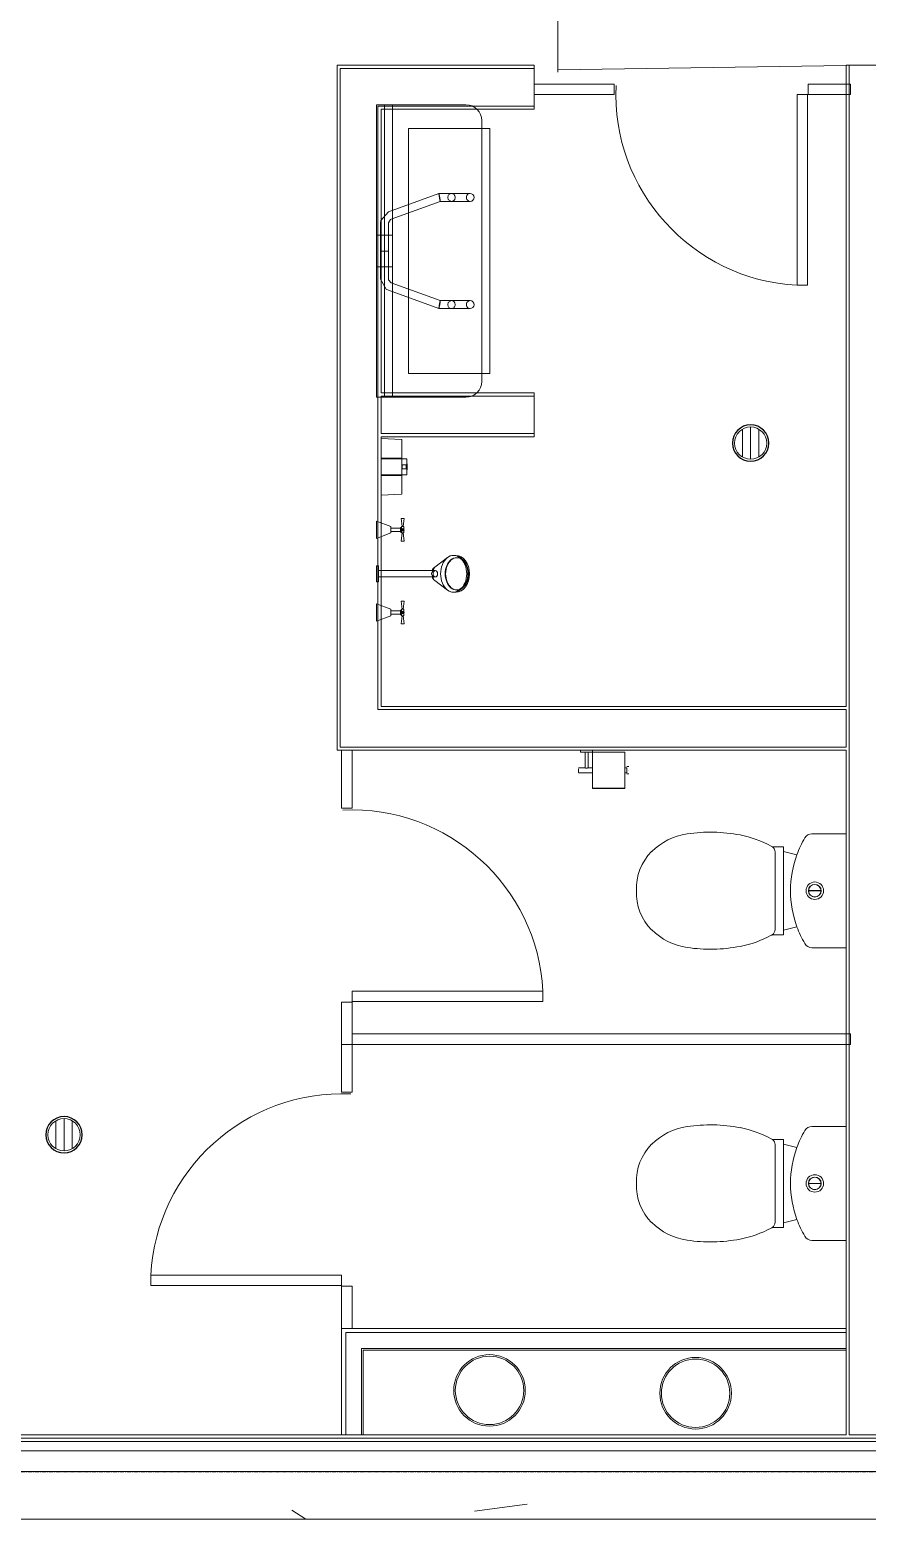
# Model space of a CAD drawing. Header units: millimetres. Extents: x -677815 to 476396, y -125373 to 39000.
# Drawn here: x 254265 to 256897, y -150 to 4534 of the extents above; entities that cross this region are included whole.
import ezdxf

# ---------------------------------------------------------------- set-up
doc = ezdxf.new("R2010")
doc.units = ezdxf.units.MM
doc.linetypes.add('Xref building Toll$0$Grid Line', pattern=[22.225, 12.7, -3.175, 3.175, -3.175])
for name, color, linetype, lineweight in [('AM_BOR', 4, 'Continuous', 25), ('Xref building Toll$0$A-AREA', 32, 'Continuous', 18), ('Xref building Toll$0$A-FLOR', 192, 'Continuous', 25), ('Xref building Toll$0$A-GENM', 13, 'Continuous', 9), ('Xref building Toll$0$A-WALL', 113, 'Continuous', 9), ('Xref building Toll$0$A-WALL-PATT', 111, 'Continuous', 9), ('Xref building Toll$0$P-PIPE', 3, 'Continuous', 9), ('Xref building Toll$0$P-SANR-FIXT', 6, 'Continuous', 9), ('Xref building Toll$0$Q-SPCQ', 91, 'Continuous', 9), ('Xref building Toll$0$Q-SPCQ-HDLN', 91, 'Continuous', 9)]:
    doc.layers.add(name, color=color, linetype=linetype, lineweight=lineweight)
doc.layers.add('Xref building Toll$0$S-GRID', color=8, linetype='Continuous')

# ---------------------------------------------------------------- blocks, each defined once
blk = doc.blocks.new('Xref building Toll$0$Toll Grids')
at = {"layer": 'Xref building Toll$0$S-GRID', "linetype": 'Xref building Toll$0$Grid Line'}
blk.add_line((-9195.8, 0), (280997.7, 0), dxfattribs=at)
blk = doc.blocks.new('Xref building Toll$0$TPT - Toilet Partition 02 - Standard-1442421-MASTER GROUND FLOOR')
at = {"layer": 'Xref building Toll$0$A-GENM'}
for p, q in [((66.5, -236), (-66.5, -236)), ((-66.5, -236), (-66.5, -269)), ((-66.5, -236), (-66.5, -236)), ((-33.5, -269), (-66.5, -269)), ((-66.5, -269), (-66.5, -1835.9)), ((-66.5, -269), (-66.5, -269)), ((-66.5, -269), (66.5, -269)), ((-66.5, -269), (-66.5, -269)), ((-33.5, -1835.9), (-33.5, -269)), ((-33.5, -269), (-33.5, -269)), ((66.5, -269), (66.5, -236)), ((66.5, -236), (66.5, -236)), ((66.5, -269), (66.5, -269)), ((858.5, -236), (676.5, -236)), ((676.5, -236), (676.5, -269)), ((676.5, -236), (676.5, -236)), ((676.5, -269), (858.5, -269)), ((676.5, -269), (676.5, -269)), ((858.5, -269), (858.5, -236)), ((858.5, -236), (858.5, -236)), ((858.5, -269), (858.5, -269)), ((-66.5, -1835.9), (-33.5, -1835.9)), ((-66.5, -1835.9), (-66.5, -1835.9)), ((-33.5, -1835.9), (-33.5, -1835.9))]:
    blk.add_line(p, q, dxfattribs=at)
blk = doc.blocks.new('Xref building Toll$0$Doors - Doors-744022-MASTER GROUND FLOOR')
at = {"layer": 'Xref building Toll$0$Q-SPCQ'}
for p, q in [((1.9, 1468.9), (34.9, 1468.9)), ((1.9, 868.8), (1.9, 1468.9)), ((34.9, 1468.9), (34.9, 868.8)), ((34.9, 868.8), (1.9, 868.8))]:
    blk.add_line(p, q, dxfattribs=at)
at = {"layer": 'Xref building Toll$0$Q-SPCQ-HDLN'}
blk.add_arc((2.4, 1470.4), 602.4, 273.096, 2.588, dxfattribs=at)
blk = doc.blocks.new('Xref building Toll$0$TOI_Suite - Standard-V10-MASTER GROUND FLOOR')
at = {"layer": 'Xref building Toll$0$P-SANR-FIXT'}
for p, q in [((-179.5, -6.7), (-179.5, -113.9)), ((178.8, -113.9), (178.8, -6.7)), ((-0.7, -85.8), (-0.7, -105)), ((0, -105), (0, -85.6)), ((-0.7, -105), (-0.7, -124.5)), ((0, -124.1), (0, -105)), ((-113.6, -161.2), (-123.9, -203.2)), ((123.1, -203.2), (112.9, -161.2)), ((-123.9, -203.2), (-138.5, -203.2)), ((-138.5, -203.2), (-138.5, -237.9)), ((-123.9, -203.2), (123.1, -203.2)), ((121.5, -230.1), (-122.7, -230.1)), ((138.3, -203.2), (123.1, -203.2)), ((138.3, -239.2), (138.3, -203.2))]:
    blk.add_line(p, q, dxfattribs=at)
for radius in [27.5, 20]:
    blk.add_circle((-0.4, -105), radius, dxfattribs=at)
for centre, radius, start, end in [((-0.4, -105), 19.5, 88.909, 268.8454), ((-0.4, -105), 19.5, 360, 88.909), ((-153.5, -113.9), 26, 180, 239.7391), ((-0.4, 148.7), 330, 239.7391, 249.9237), ((-0.4, -105), 19.5, 268.8454, 360), ((-0.4, 148.7), 330, 290.0757, 300.2458), ((152.8, -113.9), 26, 300.2458, 360), ((-0.4, 148.7), 330, 249.9237, 270.0007), ((-0.4, 148.7), 330, 270.0007, 290.0757), ((-122.7, -250.1), 20, 90, 142.1539), ((121.5, -250.1), 20, 33.0608, 90), ((165, -405.6), 347, 151.8304, 169.1287), ((-102.6, -262.3), 43.4, 145.7143, 151.8304), ((23.6, -304), 131.8, 28.1696, 29.4515), ((-166.1, -405.6), 347, 10.8713, 28.1696), ((309.4, -433.3), 494, 169.1287, 188.5283), ((-310.5, -433.3), 494, 351.4717, 10.8713), ((19.2, -476.8), 200.6, 188.5283, 224.6841), ((-20.4, -476.8), 200.6, 315.3159, 351.4717), ((-7.8, -503.6), 162.6, 224.6841, 272.5413), ((6.6, -503.6), 162.6, 267.4587, 315.3159)]:
    blk.add_arc(centre, radius, start, end, dxfattribs=at)
blk = doc.blocks.new('Xref building Toll$0$TPT - Toilet Partition 02 - Standard-1442422-MASTER GROUND FLOOR')
at = {"layer": 'Xref building Toll$0$A-GENM'}
for p, q in [((66.5, 269), (-66.5, 269)), ((-66.5, 269), (-66.5, 236)), ((-66.5, 269), (-66.5, 269)), ((-66.5, 236), (66.5, 236)), ((-66.5, 236), (-66.5, 236)), ((66.5, 236), (66.5, 269)), ((66.5, 269), (66.5, 269)), ((66.5, 236), (66.5, 236)), ((826.5, 269), (676.5, 269)), ((676.5, 269), (676.5, 236)), ((676.5, 269), (676.5, 269)), ((676.5, 236), (826.5, 236)), ((676.5, 236), (676.5, 236)), ((826.5, 236), (826.5, 269)), ((826.5, 269), (826.5, 269)), ((826.5, 236), (826.5, 236))]:
    blk.add_line(p, q, dxfattribs=at)
blk = doc.blocks.new('Xref building Toll$0$Doors - Doors-704779-MASTER GROUND FLOOR')
at = {"layer": 'Xref building Toll$0$Q-SPCQ'}
for p, q in [((34.9, -868.8), (1.9, -868.8)), ((1.9, -868.8), (1.9, -1468.9)), ((34.9, -1468.9), (34.9, -868.8)), ((1.9, -1468.9), (34.9, -1468.9))]:
    blk.add_line(p, q, dxfattribs=at)
at = {"layer": 'Xref building Toll$0$Q-SPCQ-HDLN'}
blk.add_arc((2.4, -1470.4), 602.4, 357.412, 86.904, dxfattribs=at)
blk = doc.blocks.new('Xref building Toll$0$TPT - Toilet Partition 02 - Standard-1086674-MASTER GROUND FLOOR')
at = {"layer": 'Xref building Toll$0$A-GENM'}
for p, q in [((66.5, 269), (-66.5, 269)), ((-66.5, 269), (-66.5, 236)), ((-66.5, 269), (-66.5, 269)), ((-66.5, 236), (66.5, 236)), ((-66.5, 236), (-66.5, 236)), ((66.5, 236), (66.5, 269)), ((66.5, 269), (66.5, 269)), ((66.5, 236), (66.5, 236)), ((928.5, 269), (676.5, 269)), ((676.5, 269), (676.5, 236)), ((676.5, 269), (676.5, 269)), ((676.5, 236), (928.5, 236)), ((676.5, 236), (676.5, 236)), ((928.5, 236), (928.5, 269)), ((928.5, 269), (928.5, 269)), ((928.5, 236), (928.5, 236))]:
    blk.add_line(p, q, dxfattribs=at)
blk = doc.blocks.new('Xref building Toll$0$Toilet_paper_holder_15507 - Toilet_paper_holder_15507-V20-MASTER GROUND FLOOR')
at = {"layer": 'Xref building Toll$0$A-GENM'}
for p, q in [((263995.9, 142280.5), (263995.9, 142274.1)), ((264034, 142274.1), (263995.9, 142274.1)), ((263995.9, 142274.1), (264034, 142274.1)), ((264010.2, 142274.1), (264010.2, 142225.7)), ((264019.8, 142274.1), (264010.2, 142274.1)), ((264010.2, 142274.1), (264019.8, 142274.1)), ((264019.8, 142225.7), (264019.8, 142274.1)), ((264034, 142274.1), (264034, 142280.5)), ((264135.6, 142274.9), (264034, 142274.9)), ((264034, 142217.8), (264034, 142274.9)), ((264135.6, 142274.9), (264135.6, 142217.8)), ((264010.2, 142225.7), (263989.6, 142225.7)), ((263989.6, 142217.8), (263989.6, 142221.8)), ((263989.6, 142210.9), (263989.6, 142217.8)), ((263989.6, 142209.8), (264034, 142209.8)), ((264034, 142225.7), (264019.8, 142225.7)), ((264034, 142161.4), (264034, 142217.8)), ((264142, 142225.7), (264135.6, 142225.7)), ((264135.6, 142217.8), (264135.6, 142161.4)), ((264135.6, 142209.8), (264142, 142209.8)), ((264148.3, 142228.9), (264142, 142228.9)), ((264142, 142217.8), (264142, 142225.6)), ((264142, 142224.7), (264142, 142217.8)), ((264142, 142209.9), (264142, 142217.8)), ((264142, 142217.8), (264142, 142210.9)), ((264142, 142206.7), (264148.3, 142206.7)), ((264148.3, 142217.8), (264148.3, 142217.8)), ((264148.3, 142217.8), (264148.3, 142217.8)), ((264034, 142162.1), (264034, 142160.6)), ((264034, 142160.6), (264034, 142161.4)), ((264135.6, 142161.4), (264034, 142161.4)), ((264135.6, 142161.4), (264034, 142161.4)), ((264034, 142160.6), (264135.6, 142160.6)), ((264135.6, 142160.6), (264135.6, 142162.1)), ((264135.6, 142161.4), (264135.6, 142160.6))]:
    blk.add_line(p, q, dxfattribs=at)
for points, knots in [([(264010.2, 142225.7), (264010.2, 142225.7), (264010.3, 142225.7), (264010.4, 142225.6), (264010.5, 142225.6), (264010.7, 142225.5), (264010.9, 142225.4), (264011.1, 142225.2), (264011.2, 142225.2), (264011.4, 142225.1), (264011.5, 142225), (264011.7, 142225), (264011.9, 142224.8), (264012.2, 142224.7), (264012.4, 142224.6), (264012.6, 142224.6), (264012.8, 142224.5), (264013, 142224.4), (264013.3, 142224.3), (264013.7, 142224.3), (264014.1, 142224.2), (264014.6, 142224.2), (264015, 142224.1), (264015.4, 142224.2), (264015.8, 142224.2), (264016.2, 142224.3), (264016.6, 142224.3), (264017, 142224.4), (264017.2, 142224.5), (264017.4, 142224.6), (264017.6, 142224.6), (264017.8, 142224.7), (264018.1, 142224.8), (264018.3, 142225), (264018.5, 142225), (264018.6, 142225.1), (264018.8, 142225.2), (264018.9, 142225.2), (264019.1, 142225.4), (264019.3, 142225.5), (264019.5, 142225.6), (264019.6, 142225.6), (264019.7, 142225.7), (264019.8, 142225.7), (264019.8, 142225.7)], [0, 0, 0, 0, 0.055556, 0.083333, 0.111111, 0.138889, 0.166667, 0.194444, 0.208333, 0.222222, 0.236111, 0.25, 0.277778, 0.305556, 0.319444, 0.333333, 0.347222, 0.361111, 0.388889, 0.416667, 0.444444, 0.472222, 0.5, 0.527778, 0.555556, 0.583333, 0.611111, 0.638889, 0.652778, 0.666667, 0.680556, 0.694444, 0.722222, 0.75, 0.763889, 0.777778, 0.791667, 0.805556, 0.833333, 0.861111, 0.888889, 0.916667, 0.944444, 1, 1, 1, 1]), ([(264014.1, 142224.2), (264014, 142224.2), (264013.7, 142224.3), (264013.3, 142224.3), (264013, 142224.4), (264012.8, 142224.5), (264012.6, 142224.6), (264012.4, 142224.6), (264012.2, 142224.7), (264011.9, 142224.8), (264011.7, 142225), (264011.5, 142225), (264011.4, 142225.1), (264011.2, 142225.2), (264011.1, 142225.2), (264010.9, 142225.4), (264010.7, 142225.5), (264010.5, 142225.6), (264010.4, 142225.6), (264010.3, 142225.7), (264010.2, 142225.7), (264010.2, 142225.7)], [0.5555556, 0.5555556, 0.5555556, 0.5555556, 0.5833333, 0.6111111, 0.6388889, 0.6527778, 0.6666667, 0.6805556, 0.6944444, 0.7222222, 0.75, 0.7638889, 0.7777778, 0.7916667, 0.8055556, 0.8333333, 0.8611111, 0.8888889, 0.9166667, 0.9444444, 1, 1, 1, 1]), ([(264019.8, 142225.7), (264019.8, 142225.7), (264019.7, 142225.7), (264019.6, 142225.6), (264019.5, 142225.6), (264019.3, 142225.5), (264019.1, 142225.4), (264018.9, 142225.2), (264018.8, 142225.2), (264018.6, 142225.1), (264018.5, 142225), (264018.3, 142225), (264018.1, 142224.8), (264017.8, 142224.7), (264017.6, 142224.6), (264017.4, 142224.6), (264017.2, 142224.5), (264017, 142224.4), (264016.6, 142224.3), (264016.2, 142224.3), (264016, 142224.2), (264015.8, 142224.2)], [0, 0, 0, 0, 0.0555556, 0.0833333, 0.1111111, 0.1388889, 0.1666667, 0.1944444, 0.2083333, 0.2222222, 0.2361111, 0.25, 0.2777778, 0.3055556, 0.3194444, 0.3333333, 0.3472222, 0.3611111, 0.3888889, 0.4166667, 0.4444444, 0.4444444, 0.4444444, 0.4444444])]:
    blk.add_open_spline(points, degree=3, knots=knots, dxfattribs=at)
blk = doc.blocks.new('Xref building Toll$0$SST_Folding Seat 02 _00000002_ - SST_Folding Seat 02 _00000002_-1139563-MASTER GROUND FLOOR')
at = {"layer": 'Xref building Toll$0$A-GENM'}
for p, q in [((460, 0), (-460, 0)), ((-460, 0), (-460, -50)), ((-460, -50), (-460, 0)), ((-460, -50), (-460, 0)), ((-460, 0), (-460, 0)), ((-460, 0), (-460, -50)), ((460, 0), (-460, 0)), ((460, 0), (-460, 0)), ((50, 0), (-50, 0)), ((-50, 0), (-50, 0)), ((-50, 0), (50, 0)), ((-50, 0), (-50, -50)), ((-50, 0), (-50, -50)), ((50, 0), (50, 0)), ((50, -50), (50, 0)), ((50, 0), (50, -50)), ((460, 0), (460, -50)), ((460, -50), (460, 0)), ((460, -50), (460, 0)), ((460, 0), (460, 0)), ((460, 0), (460, -50)), ((460, -25), (-460, -25)), ((-460, -25), (-460, -281)), ((-460, -281), (-460, -25)), ((-460, -25), (460, -25)), ((-460, -25), (-460, -25)), ((-123.4, -37.2), (-181.1, -195.7)), ((-156.1, -200.1), (-99.9, -45.7)), ((0, -12.5), (-88.2, -12.5)), ((-88.2, -37.5), (0, -37.5)), ((0, -37.5), (0, -12.5)), ((0, -12.5), (0, -37.5)), ((88.2, -12.5), (0, -12.5)), ((0, -37.5), (0, -12.5)), ((0, -12.5), (0, -37.5)), ((0, -37.5), (88.2, -37.5)), ((99.9, -45.7), (156.1, -200.1)), ((181.1, -195.7), (123.4, -37.2)), ((460, -281), (460, -25)), ((460, -25), (460, -281)), ((460, -25), (460, -25)), ((-460, -50), (460, -50)), ((-460, -50), (-460, -50)), ((-460, -50), (460, -50)), ((460, -50), (-460, -50)), ((50, -50), (-50, -50)), ((-50, -50), (-50, -50)), ((-50, -50), (50, -50)), ((50, -50), (50, -50)), ((460, -50), (460, -50)), ((385, -100), (-385, -100)), ((-385, -100), (-385, -356)), ((-385, -356), (-385, -100)), ((-385, -100), (385, -100)), ((-385, -100), (-385, -100)), ((385, -356), (385, -100)), ((385, -100), (385, -356)), ((385, -100), (385, -100)), ((-156.1, -200.1), (-156.1, -235.5)), ((156.1, -235.5), (156.1, -200.1)), ((-181.1, -235.5), (-181.1, -294.3)), ((-156.1, -294.3), (-156.1, -235.5)), ((156.1, -235.5), (156.1, -294.3)), ((181.1, -294.3), (181.1, -235.5)), ((-410, -331), (410, -331)), ((410, -331), (-410, -331)), ((-385, -356), (385, -356)), ((385, -356), (-385, -356)), ((-385, -356), (-385, -356)), ((385, -356), (385, -356))]:
    blk.add_line(p, q, dxfattribs=at)
at = {"layer": 'Xref building Toll$0$A-GENM', "flags": 128}
for points in [[(-88.2, -12.5), (-119.8, -29.7), (-123.4, -37.2)], [(-99.9, -45.7), (-90.9, -37.8), (-88.2, -37.5)], [(123.4, -37.2), (96.4, -13.4), (88.2, -12.5)], [(88.2, -37.5), (98.7, -43.2), (99.9, -45.7)], [(-181.1, -235.5), (-181.1, -198.5), (-181.1, -195.7)], [(-156.1, -200.1), (-156.5, -200), (-157.8, -199.7), (-159.7, -199.2), (-162.3, -198.7), (-165.3, -198.1), (-168.5, -197.6), (-171.8, -197), (-174.8, -196.5), (-177.4, -196.1), (-179.4, -195.8), (-180.7, -195.7), (-181.1, -195.7)], [(-181.1, -195.7), (-180.8, -195.9), (-179.5, -196.2), (-177.6, -196.6), (-175, -197.1), (-172, -197.7), (-168.8, -198.3), (-165.5, -198.9), (-162.5, -199.3), (-159.9, -199.7), (-157.9, -200), (-156.6, -200.2), (-156.1, -200.1)], [(156.1, -200.1), (156.6, -200.2), (157.9, -200), (159.9, -199.7), (162.5, -199.3), (165.5, -198.9), (168.8, -198.3), (172, -197.7), (175, -197.1), (177.6, -196.6), (179.5, -196.2), (180.8, -195.9), (181.1, -195.7)], [(181.1, -195.7), (180.7, -195.7), (179.4, -195.8), (177.4, -196.1), (174.8, -196.5), (171.8, -197), (168.5, -197.6), (165.3, -198.1), (162.3, -198.7), (159.7, -199.2), (157.8, -199.7), (156.5, -200), (156.1, -200.1)], [(181.1, -195.7), (181.1, -234.1), (181.1, -235.5)]]:
    blk.add_lwpolyline(points, dxfattribs=at)
at = {"layer": 'Xref building Toll$0$A-GENM'}
for centre, start, end in [((-410, -281), 180, 270), ((-410, -281), 180, 270), ((410, -281), 270, 0), ((410, -281), 270, 0)]:
    blk.add_arc(centre, 50, start, end, dxfattribs=at)
for centre, start_param, end_param in [((-168.6, -294.3), 3.130897, 6.272489), ((-168.6, -294.3), 6.272489, 9.414082), ((168.6, -294.3), 0.010696, 3.152289), ((168.6, -294.3), 3.152289, 6.293881)]:
    blk.add_ellipse(centre, major_axis=(12.5, 0), ratio=0.955779, start_param=start_param, end_param=end_param, dxfattribs=at)
for points, knots in [([(-156.1, -200.1), (-156.1, -200.1), (-156.7, -199.9), (-158.6, -199.5), (-160.5, -199.1), (-162.7, -198.6), (-164.9, -198.2), (-166.6, -197.9), (-168.4, -197.6), (-170.5, -197.2), (-172.8, -196.8), (-174.8, -196.5), (-176.6, -196.2), (-178.2, -196), (-179.4, -195.8), (-180.4, -195.7), (-181, -195.7), (-181.1, -195.7), (-181.1, -195.7)], [-1, -1, -1, -1, -0.861111, -0.791667, -0.722222, -0.652778, -0.583333, -0.548611, -0.513889, -0.444444, -0.388889, -0.333333, -0.277778, -0.222222, -0.166667, -0.111111, -0.055556, 0, 0, 0, 0]), ([(-181.1, -195.7), (-181.1, -195.8), (-180.6, -196), (-178.7, -196.4), (-176.8, -196.8), (-174.5, -197.2), (-172.4, -197.6), (-170.6, -198), (-168.8, -198.3), (-166.7, -198.6), (-164.5, -199), (-162.5, -199.4), (-160.7, -199.6), (-159.1, -199.9), (-157.8, -200), (-156.9, -200.1), (-156.3, -200.2), (-156.2, -200.2), (-156.1, -200.1)], [-1, -1, -1, -1, -0.861111, -0.791667, -0.722222, -0.652778, -0.583333, -0.548611, -0.513889, -0.444444, -0.388889, -0.333333, -0.277778, -0.222222, -0.166667, -0.111111, -0.055556, 0, 0, 0, 0]), ([(181.1, -195.7), (181.1, -195.7), (180.5, -195.7), (178.5, -195.9), (176.6, -196.2), (174.3, -196.6), (171.7, -197), (169.1, -197.5), (166.5, -197.9), (164.3, -198.3), (162.3, -198.7), (160.5, -199.1), (159, -199.4), (157.7, -199.7), (156.8, -199.9), (156.3, -200), (156.1, -200.1), (156.1, -200.1)], [-1, -1, -1, -1, -0.861111, -0.791667, -0.722222, -0.652778, -0.583333, -0.513889, -0.444444, -0.388889, -0.333333, -0.277778, -0.222222, -0.166667, -0.111111, -0.055556, 0, 0, 0, 0]), ([(156.1, -200.1), (156.2, -200.2), (156.8, -200.2), (158.8, -199.9), (160.7, -199.6), (162.9, -199.3), (165.5, -198.9), (168.2, -198.4), (170.7, -197.9), (173, -197.5), (175, -197.1), (176.8, -196.8), (178.3, -196.5), (179.6, -196.2), (180.5, -196), (181, -195.8), (181.1, -195.7), (181.1, -195.7)], [-1, -1, -1, -1, -0.861111, -0.791667, -0.722222, -0.652778, -0.583333, -0.513889, -0.444444, -0.388889, -0.333333, -0.277778, -0.222222, -0.166667, -0.111111, -0.055556, 0, 0, 0, 0]), ([(-181.1, -235.3), (-181.2, -236.7), (-180.7, -239.4), (-178.5, -243), (-175.2, -245.6), (-171, -247.1), (-166.6, -247.2), (-161.7, -245.6), (-157.4, -241.6), (-156.2, -237.6), (-156.1, -235.6)], [0, 0, 0, 0, 0.111111, 0.222222, 0.333333, 0.444444, 0.555556, 0.666667, 0.833333, 1, 1, 1, 1]), ([(156.1, -235.6), (156.2, -236.9), (156.7, -239.6), (158.9, -243.2), (162.4, -245.8), (166.6, -247.2), (171, -247.1), (175.8, -245.4), (180.1, -241.4), (181.2, -237.4), (181.1, -235.3)], [0, 0, 0, 0, 0.111111, 0.222222, 0.333333, 0.444444, 0.555556, 0.666667, 0.833333, 1, 1, 1, 1])]:
    blk.add_open_spline(points, degree=3, knots=knots, dxfattribs=at)
for points in [[(-156.1, -235.6), (-156.1, -234.2), (-156.6, -231.6), (-158.8, -228), (-162.1, -225.3), (-166.3, -223.9), (-170.7, -223.8), (-174.9, -225.2), (-178.3, -227.8), (-180.6, -231.3), (-181.1, -234), (-181.1, -235.3)], [(181.1, -235.3), (181.1, -234), (180.6, -231.3), (178.3, -227.8), (174.9, -225.2), (170.7, -223.8), (166.3, -223.9), (162.1, -225.3), (158.8, -228), (156.6, -231.6), (156.1, -234.2), (156.1, -235.6)]]:
    blk.add_open_spline(points, degree=3, dxfattribs=at)
blk = doc.blocks.new('Xref building Toll$0$Shower _3_ - Shower _3_-1139717-MASTER GROUND FLOOR')
at = {"layer": 'Xref building Toll$0$P-SANR-FIXT'}
for p, q in [((-25, 0), (-25, -6.5)), ((-25, 0), (25, 0)), ((25, 0), (-25, 0)), ((-25, -6.5), (-25, 0)), ((-25, 0), (25, 0)), ((25, -6.5), (25, 0)), ((25, -6.5), (25, 0)), ((-25, -6.5), (25, -6.5)), ((25, -6.5), (-25, -6.5)), ((25, -6.5), (-25, -6.5)), ((-10, -6.5), (-10, -25.4)), ((-10, -6.5), (-10, -184.6)), ((0, -6.5), (0, -6.5)), ((0, -6.5), (0, -6.5)), ((10, -25.4), (10, -6.5)), ((10, -184.6), (10, -6.5)), ((-21.3, -182.7), (-51.3, -223.1)), ((-51.3, -223.1), (-21.3, -182.7)), ((-10, -152.7), (-10, -184.5)), ((10, -184.5), (10, -152.7)), ((51.3, -223.1), (21.3, -182.7)), ((21.3, -182.7), (51.3, -223.1)), ((-58, -242.2), (-58, -249.3)), ((-58, -249.3), (-58, -242.2)), ((-50.6, -251.4), (-50.6, -252.8)), ((50.6, -252.8), (50.6, -251.4)), ((58, -249.3), (58, -242.2)), ((58, -242.2), (58, -249.3))]:
    blk.add_line(p, q, dxfattribs=at)
at = {"layer": 'Xref building Toll$0$P-SANR-FIXT', "flags": 128}
for points in [[(-10, -25.4), (-10, -134.5), (-10, -152.7)], [(10, -152.7), (10, -49.6), (10, -25.4)], [(0, -172.8), (-19.9, -181.1), (-21.3, -182.7)], [(21.3, -182.7), (1.8, -172.8), (0, -172.8)], [(-58, -249.3), (-30.7, -285.4), (0, -291.8)], [(0, -291.8), (48.3, -272.9), (58, -249.3)]]:
    blk.add_lwpolyline(points, dxfattribs=at)
at = {"layer": 'Xref building Toll$0$P-SANR-FIXT'}
for centre, start, end in [((-2.3, -196.8), 108.9377, 143.2966), ((2.3, -196.8), 36.7034, 71.0623)]:
    blk.add_arc(centre, 23.6, start, end, dxfattribs=at)
for centre, major_axis, ratio, start_param, end_param in [((0, -184.5), (10, 0), 0.707107, 1.570796, 4.712389), ((0, -184.6), (10, 0), 0.7, 3.141593, 6.283185), ((0, -184.5), (10, 0), 0.707107, 4.712389, 7.853982), ((0, -242.2), (58, 0), 0.707107, 2.65648, 4.712389), ((0, -242.2), (-58, 0), 0.707107, 4.712389, 7.853982), ((0, -251.4), (-50.6, 0), 0.707107, 4.712389, 7.853982), ((0, -252.8), (-50.6, 0), 0.707107, 4.712389, 7.853982), ((0, -242.2), (-58, 0), 0.707107, 1.570796, 4.712389), ((0, -251.4), (-50.6, 0), 0.707107, 1.570796, 4.712389), ((0, -252.8), (-50.6, 0), 0.707107, 1.570796, 4.712389), ((0, -242.2), (58, 0), 0.707107, 4.712389, 6.768298), ((0, -249.3), (58, 0), 0.732341, 3.141593, 6.283185)]:
    blk.add_ellipse(centre, major_axis=major_axis, ratio=ratio, start_param=start_param, end_param=end_param, dxfattribs=at)
blk = doc.blocks.new('Xref building Toll$0$cross_handle_wall_mounted_taps_3394 - cross_handle_wall_mounted_taps_3394-1139718-MASTER GROUND FLOOR')
at = {"layer": 'Xref building Toll$0$P-SANR-FIXT'}
for p, q in [((-270, -45), (-287.5, 0)), ((-232.5, 0), (-287.5, 0)), ((-287.5, 0), (-270, -45)), ((-250, -45), (-270, -45)), ((-265, -75), (-265, -45)), ((-265, -45), (-265, -75)), ((-255, -45), (-265, -45)), ((-265, -45), (-255, -45)), ((-260, 0), (-260, 0)), ((-260, 0), (-260, 0)), ((-260, -45), (-260, -45)), ((-260, -45), (-260, -45)), ((-255, -75), (-255, -45)), ((-255, -75), (-255, -45)), ((-250, -45), (-232.5, 0)), ((-250, -45), (-232.5, 0)), ((-10, -45), (-27.5, 0)), ((27.5, 0), (-27.5, 0)), ((-27.5, 0), (-10, -45)), ((10, -45), (-10, -45)), ((-5, -75), (-5, -45)), ((-5, -45), (-5, -75)), ((5, -45), (-5, -45)), ((-5, -45), (5, -45)), ((0, 0), (0, 0)), ((0, 0), (0, 0)), ((0, -45), (0, -45)), ((0, -45), (0, -45)), ((5, -75), (5, -45)), ((5, -75), (5, -45)), ((10, -45), (27.5, 0)), ((10, -45), (27.5, 0)), ((-270, -80), (-296, -77.7)), ((-296, -86.3), (-296, -77.7)), ((-270, -80), (-296, -77.7)), ((-296, -86.3), (-296, -77.7)), ((-296, -77.7), (-296, -86.3)), ((-270, -84), (-296, -86.3)), ((-296, -86.3), (-270, -84)), ((-250, -78), (-270, -78)), ((-270, -86), (-270, -78)), ((-270, -78), (-270, -86)), ((-250, -78), (-270, -78)), ((-270, -78), (-250, -78)), ((-270, -80), (-270, -84)), ((-270, -84), (-270, -80)), ((-250, -86), (-270, -86)), ((-250, -86), (-270, -86)), ((-270, -86), (-250, -86)), ((-253, -75), (-267, -75)), ((-267, -75), (-267, -78)), ((-253, -75), (-267, -75)), ((-267, -75), (-253, -75)), ((-253, -78), (-267, -78)), ((-267, -78), (-253, -78)), ((-255, -75), (-265, -75)), ((-265, -75), (-255, -75)), ((-253, -78), (-253, -75)), ((-224, -77.7), (-250, -80)), ((-224, -77.7), (-250, -80)), ((-250, -86), (-250, -78)), ((-250, -86), (-250, -78)), ((-250, -80), (-250, -84)), ((-250, -84), (-250, -80)), ((-250, -84), (-224, -86.3)), ((-250, -84), (-224, -86.3)), ((-224, -86.3), (-224, -77.7)), ((-224, -86.3), (-224, -77.7)), ((-224, -77.7), (-224, -86.3)), ((-10, -80), (-36, -77.7)), ((-36, -86.3), (-36, -77.7)), ((-10, -80), (-36, -77.7)), ((-36, -86.3), (-36, -77.7)), ((-36, -77.7), (-36, -86.3)), ((-10, -84), (-36, -86.3)), ((-36, -86.3), (-10, -84)), ((10, -78), (-10, -78)), ((-10, -86), (-10, -78)), ((-10, -78), (-10, -86)), ((10, -78), (-10, -78)), ((-10, -78), (10, -78)), ((-10, -80), (-10, -84)), ((-10, -84), (-10, -80)), ((10, -86), (-10, -86)), ((10, -86), (-10, -86)), ((-10, -86), (10, -86)), ((7, -75), (-7, -75)), ((-7, -75), (-7, -78)), ((7, -75), (-7, -75)), ((-7, -75), (7, -75)), ((7, -78), (-7, -78)), ((-7, -78), (7, -78)), ((5, -75), (-5, -75)), ((-5, -75), (5, -75)), ((7, -78), (7, -75)), ((36, -77.7), (10, -80)), ((36, -77.7), (10, -80)), ((10, -86), (10, -78)), ((10, -86), (10, -78)), ((10, -80), (10, -84)), ((10, -84), (10, -80)), ((10, -84), (36, -86.3)), ((10, -84), (36, -86.3)), ((36, -86.3), (36, -77.7)), ((36, -86.3), (36, -77.7)), ((36, -77.7), (36, -86.3))]:
    blk.add_line(p, q, dxfattribs=at)
for centre, radius in [((-260, -82), 4.27), ((-260, -82), 2), ((0, -82), 4.27), ((0, -82), 2)]:
    blk.add_circle(centre, radius, dxfattribs=at)
for centre, radius, start, end in [((-260, -82), 4.27, 90, 270), ((-260, -82), 4.27, 90, 270), ((-260, -82), 2, 90, 270), ((-260, -82), 2, 90, 270), ((-260, -82), 4.27, 270, 90), ((-260, -82), 4.27, 270, 90), ((-260, -82), 2, 270, 90), ((-260, -82), 2, 270, 90), ((0, -82), 4.27, 90, 270), ((0, -82), 4.27, 90, 270), ((0, -82), 2, 90, 270), ((0, -82), 2, 90, 270), ((0, -82), 4.27, 270, 90), ((0, -82), 4.27, 270, 90), ((0, -82), 2, 270, 90), ((0, -82), 2, 270, 90)]:
    blk.add_arc(centre, radius, start, end, dxfattribs=at)
blk = doc.blocks.new('Xref building Toll$0$Surface_Mounted_Soap_Dispenser_14148 - Surface_Mounted_Soap_Dispenser_14148-1134106-MASTER GROUND FLOOR')
at = {"layer": 'Xref building Toll$0$A-GENM'}
for p, q in [((-25.4, 149.9625), (-25.4, 69)), ((-22.225, 149.9625), (-25.4, 149.9625)), ((-25.4, 149.9625), (-25.4, 149.9625)), ((-25.4, 149.9625), (-22.225, 149.9625)), ((22.225, 149.9625), (-22.225, 149.9625)), ((-22.225, 149.9625), (22.225, 149.9625)), ((-9.525, 151.55), (-9.525, 149.9625)), ((-9.525, 151.55), (9.525, 151.55)), ((9.525, 151.55), (-9.525, 151.55)), ((-9.525, 149.9625), (9.525, 149.9625)), ((9.525, 149.9625), (-9.525, 149.9625)), ((-6.35, 148.375), (6.35, 148.375)), ((6.35, 148.375), (-6.35, 148.375)), ((-6.35, 148.375), (-6.35, 148.375)), ((-6.35, 135.675), (-6.35, 148.375)), ((-6.35, 148.375), (-6.35, 135.675)), ((6.35, 148.375), (6.35, 148.375)), ((6.35, 148.375), (6.35, 135.675)), ((6.35, 148.375), (6.35, 135.675)), ((9.525, 149.9625), (9.525, 151.55)), ((25.4, 149.9625), (22.225, 149.9625)), ((22.225, 149.9625), (25.4, 149.9625)), ((25.4, 69), (25.4, 149.9625)), ((25.4, 149.9625), (25.4, 149.9625)), ((-85.725, 134.0875), (-88.9, 69)), ((-79.375, 134.0875), (-85.725, 134.0875)), ((-85.725, 134.0875), (-85.725, 134.0875)), ((-85.725, 134.0875), (-79.375, 134.0875)), ((-79.375, 134.0875), (79.375, 134.0875)), ((79.375, 134.0875), (-79.375, 134.0875)), ((-26.9875, 134.0875), (-26.9875, 69)), ((-22.225, 134.0875), (-26.9875, 134.0875)), ((-26.9875, 134.0875), (-26.9875, 134.0875)), ((-26.9875, 134.0875), (-22.225, 134.0875)), ((-25.4, 134.0875), (-25.4, 69)), ((-22.225, 134.0875), (-25.4, 134.0875)), ((-25.4, 134.0875), (-25.4, 134.0875)), ((-25.4, 134.0875), (-22.225, 134.0875)), ((22.225, 134.0875), (-22.225, 134.0875)), ((-22.225, 134.0875), (22.225, 134.0875)), ((22.225, 134.0875), (-22.225, 134.0875)), ((-22.225, 134.0875), (22.225, 134.0875)), ((-6.35, 135.675), (-6.35, 135.675)), ((-6.35, 135.675), (6.35, 135.675)), ((6.35, 135.675), (-6.35, 135.675)), ((6.35, 135.675), (6.35, 135.675)), ((25.4, 134.0875), (22.225, 134.0875)), ((22.225, 134.0875), (25.4, 134.0875)), ((26.9875, 134.0875), (22.225, 134.0875)), ((22.225, 134.0875), (26.9875, 134.0875)), ((25.4, 69), (25.4, 134.0875)), ((25.4, 134.0875), (25.4, 134.0875)), ((26.9875, 69), (26.9875, 134.0875)), ((26.9875, 134.0875), (26.9875, 134.0875)), ((79.375, 134.0875), (85.725, 134.0875)), ((85.725, 134.0875), (79.375, 134.0875)), ((88.9, 69), (85.725, 134.0875)), ((85.725, 134.0875), (85.725, 134.0875)), ((-88.9, 69), (-79.375, 69)), ((-88.9, 69), (-88.9, 69)), ((-79.375, 69), (-88.9, 69)), ((79.375, 69), (-79.375, 69)), ((-79.375, 69), (79.375, 69)), ((-22.225, 69), (-26.9875, 69)), ((-26.9875, 69), (-26.9875, 69)), ((-26.9875, 69), (-22.225, 69)), ((-22.225, 69), (-25.4, 69)), ((-25.4, 69), (-25.4, 69)), ((-25.4, 69), (-22.225, 69)), ((-22.225, 69), (-25.4, 69)), ((-25.4, 69), (-25.4, 69)), ((-25.4, 69), (-22.225, 69)), ((22.225, 69), (-22.225, 69)), ((-22.225, 69), (22.225, 69)), ((22.225, 69), (-22.225, 69)), ((-22.225, 69), (22.225, 69)), ((22.225, 69), (-22.225, 69)), ((-22.225, 69), (22.225, 69)), ((25.4, 69), (22.225, 69)), ((22.225, 69), (25.4, 69)), ((25.4, 69), (22.225, 69)), ((22.225, 69), (25.4, 69)), ((26.9875, 69), (22.225, 69)), ((22.225, 69), (26.9875, 69)), ((25.4, 69), (25.4, 69)), ((25.4, 69), (25.4, 69)), ((26.9875, 69), (26.9875, 69)), ((88.9, 69), (79.375, 69)), ((79.375, 69), (88.9, 69)), ((88.9, 69), (88.9, 69))]:
    blk.add_line(p, q, dxfattribs=at)
blk = doc.blocks.new('Xref building Toll$0$Floor_Drain_-_Small_3955 - 4_ Diameter-2174406-MASTER GROUND FLOOR')
at = {"layer": 'Xref building Toll$0$P-SANR-FIXT'}
for p, q in [((0, 50.8), (0, -50.8)), ((-25.4, 44), (-25.4, -44)), ((25.4, 44), (25.4, -44))]:
    blk.add_line(p, q, dxfattribs=at)
for start, end in [(360, 180), (180, 360)]:
    blk.add_arc((0, 0), 50.8, start, end, dxfattribs=at)
blk = doc.blocks.new('Xref building Toll$0$DWP_Downpipe - 225mm - OF-2305441-MASTER GROUND FLOOR')
at = {"layer": 'Xref building Toll$0$P-PIPE'}
for radius, start, end in [(112.5, 360, 180), (107.5, 0, 180), (112.5, 180, 360), (107.5, 180, 0)]:
    blk.add_arc((-33.5, 236), radius, start, end, dxfattribs=at)
blk = doc.blocks.new('Xref building Toll$0$DWP_Downpipe - 225mm-1767178-MASTER GROUND FLOOR')
at = {"layer": 'Xref building Toll$0$P-PIPE'}
for radius, start, end in [(112.5, 360, 180), (112.5, 0, 180), (107.5, 0, 180), (107.5, 0, 180), (112.5, 180, 360), (112.5, 180, 360), (107.5, 180, 0), (107.5, 180, 360)]:
    blk.add_arc((-33.5, 236), radius, start, end, dxfattribs=at)
blk = doc.blocks.new('Xref building Toll$0$building block 28092016')
at = {"layer": 'Xref building Toll$0$A-WALL-PATT', "lineweight": 9}
h = blk.add_hatch(dxfattribs=at)
h.set_pattern_fill('FP_1', color=256, style=0, pattern_type=2)
h.set_pattern_definition([(50, (714549.7, -811512), (3643.682, -318.78), [381, -4191]), (355, (714549.7, -811512), (-704.856, 3821.136), [304.8, -3352.8]), (100.451, (714853.3, -811538.5), (2938.852, 3502.332), [323.8, -3561.8]), (46.184, (714549.7, -810496), (5421.58, -840.856), [571.5, -6286.5]), (96.636, (715001.5, -810566), (4748.05, 4948.55), [485.7, -5342.7]), (351.184, (714549.7, -810496), (4748.1, 4948.51), [457.2, -5029.2]), (21, (715057.7, -810750), (3032.288, -2045.304), [381, -4191]), (326, (715057.7, -810750), (1236.04, 3683.76), [304.8, -3352.8]), (71.451, (715310.3, -810920.4), (4268.343, 1638.425), [323.8, -3561.8]), (37.5, (714549.7, -811512), (61.772, 1691.101), [167.64, -3144.52, 167.64, -3235.96, -3365.5]), (37.5, (714549.7, -811512), (61.772, 1691.101), [-6715.76, 167.64, -3197.86]), (7.5, (714549.7, -811512), (1336.393, 2003.611), [167.64, -1772.92, 167.64, -3068.32, -1282.7]), (7.5, (714549.7, -811512), (1336.393, 2003.611), [-5176.52, 167.64, -1115.06]), (327.5, (713416.8, -811512), (2711.818, -114.5786), [167.64, -1102.36, 167.64, -3794.76, -5257.8]), (327.5, (713416.8, -811512), (2711.818, -114.5786), [-5232.4, 167.64, -5090.16]), (317.5, (712908.8, -811512), (2962.586, 508.533), [167.64, -1483.36, 167.64, -2463.8, -3733.8]), (317.5, (712908.8, -811512), (2962.586, 508.533), [-4282.44, 167.64, -3566.16])])
h.paths.add_polyline_path([(992549.6, -671649.5), (992549.6, -671499.5), (943064.6, -671499.5), (943064.6, -671649.5), (992399.6, -671649.5)], flags=0)
at = {"layer": 'Xref building Toll$0$A-AREA'}
for p, q in [((978474.6, -666254.5), (978474.6, -667099.5)), ((978474.6, -667091.5), (979380.6, -667078.4))]:
    blk.add_line(p, q, dxfattribs=at)
at = {"layer": 'Xref building Toll$0$A-FLOR'}
for centre, radius, start, end in [((979080.6, -668265.5), 57.2, 0, 180), ((979080.6, -668265.5), 57.1, 180, 0), ((976922.1, -670440.5), 57.1, 0, 180), ((976922.1, -670440.5), 57.2, 180, 0)]:
    blk.add_arc(centre, radius, start, end, dxfattribs=at)
at = {"layer": 'Xref building Toll$0$A-WALL', "lineweight": 18}
for p, q in [((977780.7, -667077.5), (977780.7, -669231.5)), ((978399.7, -667077.5), (977780.7, -667077.5)), ((978399.7, -667215.5), (978399.7, -667077.5)), ((979380.6, -667077.5), (979380.6, -669093.5)), ((979518.6, -667077.5), (979380.6, -667077.5)), ((977918.7, -668107.5), (977918.7, -667215.5)), ((977918.7, -667215.5), (978399.7, -667215.5)), ((978399.7, -668107.5), (977918.7, -668107.5)), ((978399.7, -668245.5), (978399.7, -668107.5)), ((977918.7, -669093.5), (977918.7, -668245.5)), ((977918.7, -668245.5), (978399.7, -668245.5)), ((979380.6, -669093.5), (977918.7, -669093.5)), ((977780.7, -669231.5), (979380.6, -669231.5)), ((979380.6, -669231.5), (979380.6, -671049.5)), ((977794.7, -671049.5), (977794.7, -671384.5)), ((979380.6, -671049.5), (977794.7, -671049.5)), ((977862.7, -671384.5), (977862.7, -671117.5)), ((977862.7, -671117.5), (979380.6, -671117.5)), ((979380.6, -671117.5), (979380.6, -671384.5)), ((992643.6, -671405.5), (929492.1, -671405.5)), ((977794.7, -671384.5), (974467.6, -671384.5)), ((979380.6, -671384.5), (977862.7, -671384.5)), ((929492.1, -671434.5), (992614.6, -671434.5)), ((973732.6, -671649.5), (983442.6, -671649.5))]:
    blk.add_line(p, q, dxfattribs=at)
at = {"layer": 'Xref building Toll$0$A-WALL'}
for p, q in [((977790.7, -667087.5), (977790.7, -669221.5)), ((977790.7, -667087.5), (978399.7, -667087.5)), ((979390.6, -671384.5), (979390.6, -667077.5)), ((977908.7, -667205.5), (977908.7, -669103.5)), ((977908.7, -667205.5), (978399.7, -667205.5)), ((977918.7, -668117.5), (978399.7, -668117.5)), ((977918.7, -668117.5), (977918.7, -668235.5)), ((977918.7, -668235.5), (978399.7, -668235.5)), ((977908.7, -669103.5), (979380.6, -669103.5)), ((979380.6, -669221.5), (979380.6, -669103.5)), ((977790.7, -669221.5), (979380.6, -669221.5)), ((977807.7, -671062.5), (977807.7, -671384.5)), ((979380.6, -671062.5), (977807.7, -671062.5)), ((979380.6, -671117.5), (979380.6, -671049.5)), ((977857.7, -671112.5), (977857.7, -671384.5)), ((979380.6, -671112.5), (977857.7, -671112.5)), ((974467.6, -671394.5), (982001.6, -671394.5)), ((977794.7, -671384.5), (977862.7, -671384.5)), ((979390.6, -671384.5), (979508.6, -671384.5)), ((982119.6, -671499.5), (974339.6, -671499.5))]:
    blk.add_line(p, q, dxfattribs=at)
at = {"layer": 'Xref building Toll$0$A-GENM'}
for name, p, rotation in [('Xref building Toll$0$TPT - Toilet Partition 02 - Standard-1086674-MASTER GROUND FLOOR', (979328.1, -666900.5), 180), ('Xref building Toll$0$SST_Folding Seat 02 _00000002_ - SST_Folding Seat 02 _00000002_-1139563-MASTER GROUND FLOOR', (977904.7, -667661.5), 90), ('Xref building Toll$0$Surface_Mounted_Soap_Dispenser_14148 - Surface_Mounted_Soap_Dispenser_14148-1134106-MASTER GROUND FLOOR', (977849.7, -668340.4), 270), ('Xref building Toll$0$TPT - Toilet Partition 02 - Standard-1442421-MASTER GROUND FLOOR', (977558.7, -670089.9), 90), ('Xref building Toll$0$TPT - Toilet Partition 02 - Standard-1442422-MASTER GROUND FLOOR', (978063.7, -670982.9), 90)]:
    blk.add_blockref(name, p, dxfattribs=dict(at, rotation=rotation))
blk.add_blockref('Xref building Toll$0$Toilet_paper_holder_15507 - Toilet_paper_holder_15507-V20-MASTER GROUND FLOOR', (714549.7, -811511.9), dxfattribs=at)
at = {"layer": 'Xref building Toll$0$P-PIPE'}
for name, p in [('Xref building Toll$0$DWP_Downpipe - 225mm - OF-2305441-MASTER GROUND FLOOR', (978293.2, -671480.4)), ('Xref building Toll$0$DWP_Downpipe - 225mm-1767178-MASTER GROUND FLOOR', (978941.2, -671489.4))]:
    blk.add_blockref(name, p, dxfattribs=at)
at = {"layer": 'Xref building Toll$0$P-SANR-FIXT'}
for p in [(979080.6, -668265.5), (976922.1, -670440.5)]:
    blk.add_blockref('Xref building Toll$0$Floor_Drain_-_Small_3955 - 4_ Diameter-2174406-MASTER GROUND FLOOR', p, dxfattribs=at)
for name, p, rotation in [('Xref building Toll$0$cross_handle_wall_mounted_taps_3394 - cross_handle_wall_mounted_taps_3394-1139718-MASTER GROUND FLOOR', (977904.7, -668538.2), 90), ('Xref building Toll$0$Shower _3_ - Shower _3_-1139717-MASTER GROUND FLOOR', (977904.7, -668676.5), 90), ('Xref building Toll$0$TOI_Suite - Standard-V10-MASTER GROUND FLOOR', (979387.4, -669673.6), 270), ('Xref building Toll$0$TOI_Suite - Standard-V10-MASTER GROUND FLOOR', (979387.4, -670594), 270)]:
    blk.add_blockref(name, p, dxfattribs=dict(at, rotation=rotation))
at = {"layer": 'Xref building Toll$0$Q-SPCQ'}
for name, p, rotation in [('Xref building Toll$0$Doors - Doors-704779-MASTER GROUND FLOOR', (979261.6, -668638.2), 180), ('Xref building Toll$0$Doors - Doors-744022-MASTER GROUND FLOOR', (979296.5, -670023.5), 90), ('Xref building Toll$0$Doors - Doors-704779-MASTER GROUND FLOOR', (976325.9, -670916.5), 90)]:
    blk.add_blockref(name, p, dxfattribs=dict(at, rotation=rotation))
blk = doc.blocks.new('Xref building Toll')
for name, p in [('Xref building Toll$0$Toll Grids', (0, 0)), ('Xref building Toll$0$building block 28092016', (-722549.6, 671499.5))]:
    blk.add_blockref(name, p)

msp = doc.modelspace()

# ---------------------------------------------------------------- block references
at = {"layer": 'AM_BOR'}
msp.add_blockref('Xref building Toll', (0, 0), dxfattribs=at)

doc.saveas('drawing.dxf')
